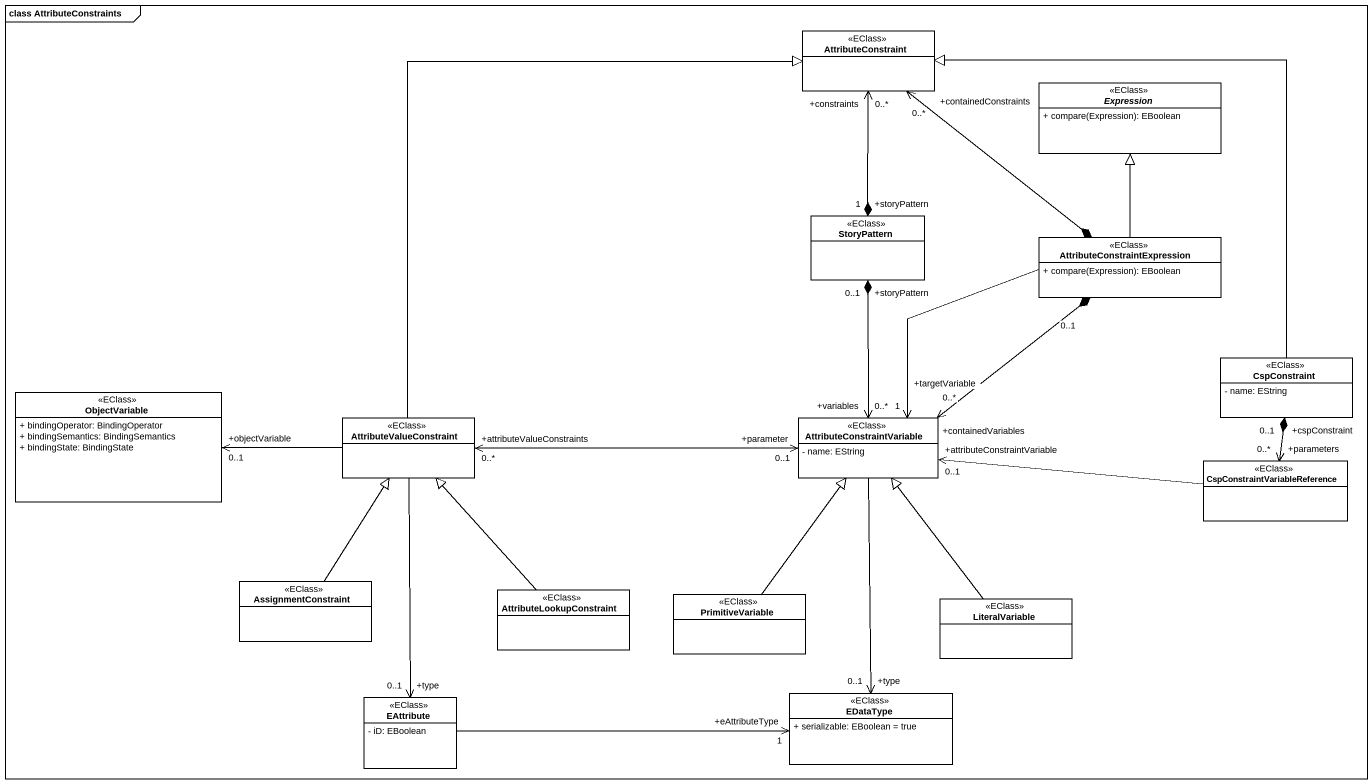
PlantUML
@startuml
mainframe class AttributeConstraints
hide circle
hide empty members
skinparam classAttributeIconSize 0
class AttributeConstraint <<EClass>>
abstract class Expression <<EClass>> {
  + compare(Expression): EBoolean
}
class StoryPattern <<EClass>>
class "AttributeConstraintExpression" as AttributeConstraintExpressio <<EClass>> {
  + compare(Expression): EBoolean
}
class CspConstraint <<EClass>> {
  - name: EString
}
class ObjectVariable <<EClass>> {
  + bindingOperator: BindingOperator
  + bindingSemantics: BindingSemantics
  + bindingState: BindingState
}
class AttributeValueConstraint <<EClass>>
class AttributeConstraintVariable <<EClass>> {
  - name: EString
}
class "CspConstraintVariableReference" as CspConstraintVariableReferen <<EClass>>
class AssignmentConstraint <<EClass>>
class AttributeLookupConstraint <<EClass>>
class PrimitiveVariable <<EClass>>
class LiteralVariable <<EClass>>
class EAttribute <<EClass>> {
  - iD: EBoolean
}
class EDataType <<EClass>> {
  + serializable: EBoolean = true
}
StoryPattern "+storyPattern\n1" *-up-> "+constraints\n0..*" AttributeConstraint
StoryPattern "+storyPattern\n0..1" *--> "+variables\n0..*" AttributeConstraintVariable
AttributeConstraintExpressio *-up-> "+containedConstraints\n0..*" AttributeConstraint
AttributeConstraintExpressio -up-|> Expression
AttributeConstraintExpressio --> "+targetVariable\n1" AttributeConstraintVariable
AttributeConstraintExpressio "0..1" *--> "+containedVariables\n0..*" AttributeConstraintVariable
CspConstraint -up-|> AttributeConstraint
CspConstraint "+cspConstraint\n0..1" *--> "+parameters\n0..*" CspConstraintVariableReferen
AttributeValueConstraint -up-|> AttributeConstraint
AttributeValueConstraint -left-> "+objectVariable\n0..1" ObjectVariable
AttributeValueConstraint --> "+type\n0..1" EAttribute
AttributeConstraintVariable "+parameter\n0..1" <-left-> "+attributeValueConstraints\n0..*" AttributeValueConstraint
AttributeConstraintVariable --> "+type\n0..1" EDataType
CspConstraintVariableReferen -left-> "+attributeConstraintVariable\n0..1" AttributeConstraintVariable
AssignmentConstraint -up-|> AttributeValueConstraint
AttributeLookupConstraint -up-|> AttributeValueConstraint
PrimitiveVariable -up-|> AttributeConstraintVariable
LiteralVariable -up-|> AttributeConstraintVariable
EAttribute -right-> "+eAttributeType\n1" EDataType
@enduml
